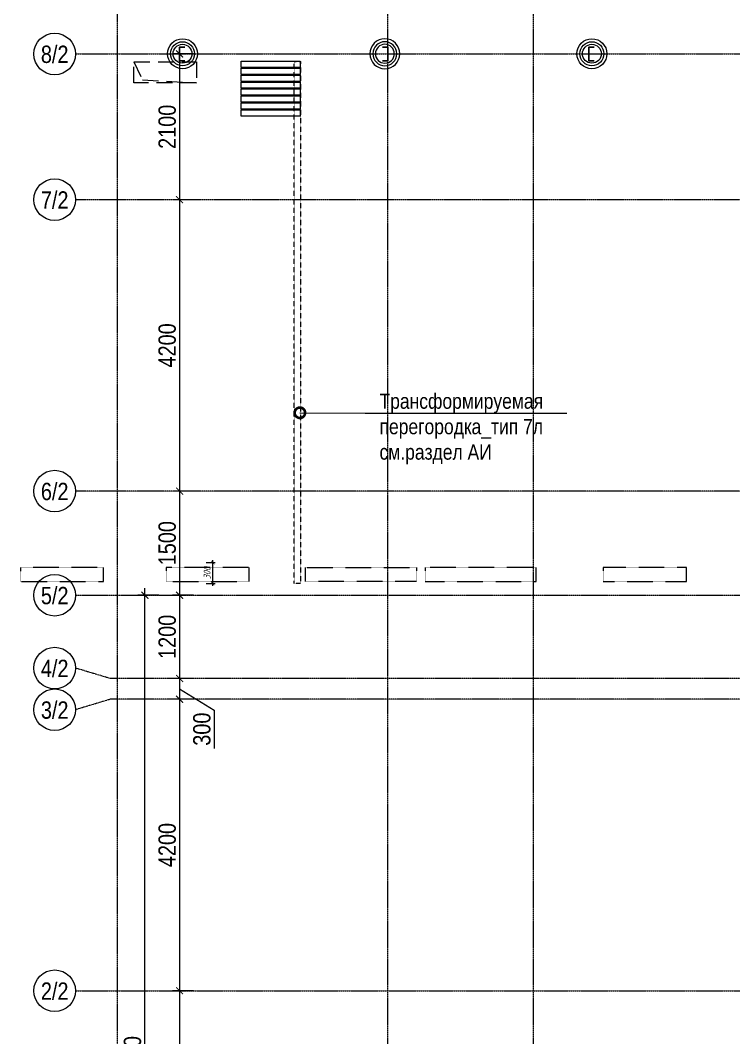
# Model space of a CAD drawing. Header units: millimetres. Extents: x -65509 to 912790, y 446 to 713294.
# Drawn here: x 149602 to 159882, y 302401 to 317061 of the extents above; entities that cross this region are included whole.
import ezdxf
from ezdxf import colors
from ezdxf.entities.mleader import LeaderData, LeaderLine
from ezdxf.enums import TextEntityAlignment as Align
from ezdxf.math import Vec2, Vec3

# ---------------------------------------------------------------- set-up
doc = ezdxf.new("R2010")
doc.units = ezdxf.units.MM
for name, pattern in [('ADSK_Невидимые', [5, 3, -2]), ('CENTER2', [28.575, 19.05, -3.175, 3.175, -3.175]), ('HIDDEN', [9.525, 6.35, -3.175]), ('HIDDEN2', [4.7625, 3.175, -1.5875])]:
    doc.linetypes.add(name, pattern=pattern)
doc.layers.get('Defpoints').update_dxf_attribs({"color": 250})
doc.layers.add('АР_Делит', color=250, linetype='Continuous', lineweight=0, plot=False)
doc.layers.add('АР_Отопительные приборы', color=1, linetype='HIDDEN2', lineweight=0, true_color=0xff0000)
for name, color, linetype, lineweight in [('КМ_Фахверки', 250, 'Continuous', 25), ('ОВ_Классы', 250, 'Continuous', 0), ('РД_Оси_100', 250, 'Continuous', 0), ('РД_Оси_размер', 250, 'Continuous', 0), ('ТХ_Оборудование', 250, 'Continuous', 9)]:
    doc.layers.add(name, color=color, linetype=linetype, lineweight=lineweight)
doc.styles.add('style1', font='ARIALN.TTF')
doc.styles.add('T_dim', font='romans.shx', dxfattribs={"width": 0.7, "oblique": 15})
doc.styles.add('ккк', font='isocpeur.ttf', dxfattribs={"width": 0.85, "oblique": 15})
doc.dimstyles.new('1-50', dxfattribs={"dimscale": 50, "dimtxt": 2, "dimasz": 1, "dimexe": 0.7, "dimexo": 0.6, "dimtad": 1, "dimdec": 0, "dimlfac": -1, "dimtxsty": 'T_dim', "dimblk1": 'ARCHTICK', "dimblk2": 'ARCHTICK', "dimsah": 1, "dimcen": 0, "dimdle": 0.7, "dimclrd": 256, "dimclre": 256, "dimadec": 0, "dimazin": 0, "dimtfac": 1, "dimtdec": 0, "dimtmove": 1, "dimatfit": 3, "dimfxl": 25, "dimlwd": -1, "dimlwe": -1, "dimarcsym": 2})
doc.dimstyles.new('Dim100_ареал', dxfattribs={"dimscale": 100, "dimtxt": 2.5, "dimasz": 1, "dimexe": 1, "dimexo": 1, "dimgap": 0.5, "dimtad": 1, "dimzin": 12, "dimdsep": 46, "dimtxsty": 'style1', "dimblk": 'ARCHTICK', "dimcen": 1, "dimdle": 1, "dimclrd": 256, "dimclre": 256, "dimaunit": 1, "dimadec": 0, "dimazin": 3, "dimtfac": 1, "dimtmove": 1, "dimatfit": 3, "dimldrblk": 'OPEN30', "dimfxl": 4, "dimfxlon": 1, "dimtolj": 1, "dimtzin": 0, "dimlwd": 9, "dimlwe": 9, "dimarcsym": 0})

# ---------------------------------------------------------------- blocks, each defined once
blk = doc.blocks.new('A-iden')
at = {"linetype": 'Continuous', "lineweight": 5}
blk.add_circle((0, -4), 3, dxfattribs=at)
at = {"color": 0, "linetype": 'Continuous', "lineweight": 20, "style": 'ккк', "width": 0.85}
blk.add_attdef('ID', text='', height=8, dxfattribs=at).set_placement((0.31, -3.85), align=Align.MIDDLE_CENTER)
blk = doc.blocks.new('_ArchTick')
at = {"color": 0, "linetype": 'ByBlock', "const_width": 0.15}
blk.add_lwpolyline([(-0.5, -0.5), (0.5, 0.5)], dxfattribs=at)
blk = doc.blocks.new('*D217')
at = {"layer": 'Defpoints', "color": 0, "transparency": 16777216}
for p in [(34000, 13500), (37500, 13500), (37500, 0)]:
    blk.add_point(p, dxfattribs=at)
at = {"layer": 'РД_Оси_размер', "color": 0, "lineweight": 5, "transparency": 16777216}
for p, q in [((34200, 13500), (33900, 13500)), ((34000, -100), (34000, 13600)), ((34200, 0), (33900, 0))]:
    blk.add_line(p, q, dxfattribs=at)
at = {"layer": 'РД_Оси_размер', "color": 0, "lineweight": 5, "transparency": 16777216, "xscale": 100, "yscale": 100, "zscale": 100}
for p, rotation in [((34000, 13500), 90), ((34000, 0), 270)]:
    blk.add_blockref('_ArchTick', p, dxfattribs=dict(at, rotation=rotation))
at = {"layer": 'РД_Оси_размер', "color": 0, "transparency": 16777216, "insert": (33822, 6750), "char_height": 250, "attachment_point": 5, "rotation": 90, "style": 'style1'}
blk.add_mtext('\\A1;13500', dxfattribs=at)
blk = doc.blocks.new('_Open30')
at = {"color": 0, "linetype": 'ByBlock', "lineweight": -2}
for p, q in [((-1, 0.27), (0, 0)), ((0, 0), (-1, -0.27)), ((0, 0), (-1, 0))]:
    blk.add_line(p, q, dxfattribs=at)
blk = doc.blocks.new('*D230')
at = {"layer": 'Defpoints', "color": 0, "transparency": 16777216}
for p in [(36000, 21300), (34500, 19200), (36000, 19200)]:
    blk.add_point(p, dxfattribs=at)
at = {"layer": 'РД_Оси_размер', "color": 0, "lineweight": 5, "transparency": 16777216}
for p, q in [((34700, 21300), (34400, 21300)), ((34500, 21400), (34500, 19100)), ((34700, 19200), (34400, 19200))]:
    blk.add_line(p, q, dxfattribs=at)
at = {"layer": 'РД_Оси_размер', "color": 0, "lineweight": 5, "transparency": 16777216, "xscale": 100, "yscale": 100, "zscale": 100}
for p, rotation in [((34500, 21300), 90), ((34500, 19200), 270)]:
    blk.add_blockref('_ArchTick', p, dxfattribs=dict(at, rotation=rotation))
at = {"layer": 'РД_Оси_размер', "color": 0, "transparency": 16777216, "insert": (34322, 20250), "char_height": 250, "attachment_point": 5, "rotation": 90, "style": 'style1'}
blk.add_mtext('\\A1;2100', dxfattribs=at)
blk = doc.blocks.new('*D218')
at = {"layer": 'Defpoints', "color": 0, "transparency": 16777216}
for p in [(36000, 19200), (34500, 15000), (36000, 15000)]:
    blk.add_point(p, dxfattribs=at)
at = {"layer": 'РД_Оси_размер', "color": 0, "lineweight": 5, "transparency": 16777216}
for p, q in [((34500, 19300), (34500, 14900)), ((34700, 19200), (34400, 19200)), ((34700, 15000), (34400, 15000))]:
    blk.add_line(p, q, dxfattribs=at)
at = {"layer": 'РД_Оси_размер', "color": 0, "lineweight": 5, "transparency": 16777216, "xscale": 100, "yscale": 100, "zscale": 100}
for p, rotation in [((34500, 19200), 90), ((34500, 15000), 270)]:
    blk.add_blockref('_ArchTick', p, dxfattribs=dict(at, rotation=rotation))
at = {"layer": 'РД_Оси_размер', "color": 0, "transparency": 16777216, "insert": (34322, 17100), "char_height": 250, "attachment_point": 5, "rotation": 90, "style": 'style1'}
blk.add_mtext('\\A1;4200', dxfattribs=at)
blk = doc.blocks.new('*D231')
at = {"layer": 'Defpoints', "color": 0, "transparency": 16777216}
for p in [(36000, 15000), (34500, 13500), (36000, 13500)]:
    blk.add_point(p, dxfattribs=at)
at = {"layer": 'РД_Оси_размер', "color": 0, "lineweight": 5, "transparency": 16777216}
for p, q in [((34500, 15100), (34500, 13400)), ((34700, 15000), (34400, 15000)), ((34700, 13500), (34400, 13500))]:
    blk.add_line(p, q, dxfattribs=at)
at = {"layer": 'РД_Оси_размер', "color": 0, "lineweight": 5, "transparency": 16777216, "xscale": 100, "yscale": 100, "zscale": 100}
for p, rotation in [((34500, 15000), 90), ((34500, 13500), 270)]:
    blk.add_blockref('_ArchTick', p, dxfattribs=dict(at, rotation=rotation))
at = {"layer": 'РД_Оси_размер', "color": 0, "transparency": 16777216, "insert": (34322, 14250), "char_height": 250, "attachment_point": 5, "rotation": 90, "style": 'style1'}
blk.add_mtext('\\A1;1500', dxfattribs=at)
blk = doc.blocks.new('*D232')
at = {"layer": 'Defpoints', "color": 0, "transparency": 16777216}
for p in [(36000, 13500), (34500, 12300), (36000, 12300)]:
    blk.add_point(p, dxfattribs=at)
at = {"layer": 'РД_Оси_размер', "color": 0, "lineweight": 5, "transparency": 16777216}
for p, q in [((34700, 13500), (34400, 13500)), ((34500, 13600), (34500, 12200)), ((34700, 12300), (34400, 12300))]:
    blk.add_line(p, q, dxfattribs=at)
at = {"layer": 'РД_Оси_размер', "color": 0, "lineweight": 5, "transparency": 16777216, "xscale": 100, "yscale": 100, "zscale": 100}
for p, rotation in [((34500, 13500), 90), ((34500, 12300), 270)]:
    blk.add_blockref('_ArchTick', p, dxfattribs=dict(at, rotation=rotation))
at = {"layer": 'РД_Оси_размер', "color": 0, "transparency": 16777216, "insert": (34322, 12900), "char_height": 250, "attachment_point": 5, "rotation": 90, "style": 'style1'}
blk.add_mtext('\\A1;1200', dxfattribs=at)
blk = doc.blocks.new('*D233')
at = {"layer": 'Defpoints', "color": 0, "transparency": 16777216}
for p in [(36000, 12300), (34500, 12000), (36000, 12000)]:
    blk.add_point(p, dxfattribs=at)
at = {"layer": 'РД_Оси_размер', "color": 0, "lineweight": 5, "transparency": 16777216}
for p, q in [((34500, 12400), (34500, 11900)), ((34700, 12300), (34400, 12300)), ((34500, 12150), (35000, 11846)), ((34700, 12000), (34400, 12000)), ((35000, 11846), (35000, 11293))]:
    blk.add_line(p, q, dxfattribs=at)
at = {"layer": 'РД_Оси_размер', "color": 0, "lineweight": 5, "transparency": 16777216, "xscale": 100, "yscale": 100, "zscale": 100}
for p, rotation in [((34500, 12300), 90), ((34500, 12000), 270)]:
    blk.add_blockref('_ArchTick', p, dxfattribs=dict(at, rotation=rotation))
at = {"layer": 'РД_Оси_размер', "color": 0, "transparency": 16777216, "insert": (34822, 11570), "char_height": 250, "attachment_point": 5, "rotation": 90, "style": 'style1'}
blk.add_mtext('\\A1;300', dxfattribs=at)
blk = doc.blocks.new('*D234')
at = {"layer": 'Defpoints', "color": 0, "transparency": 16777216}
for p in [(36000, 12000), (34500, 7800), (36000, 7800)]:
    blk.add_point(p, dxfattribs=at)
at = {"layer": 'РД_Оси_размер', "color": 0, "lineweight": 5, "transparency": 16777216}
for p, q in [((34500, 12100), (34500, 7700)), ((34700, 12000), (34400, 12000)), ((34700, 7800), (34400, 7800))]:
    blk.add_line(p, q, dxfattribs=at)
at = {"layer": 'РД_Оси_размер', "color": 0, "lineweight": 5, "transparency": 16777216, "xscale": 100, "yscale": 100, "zscale": 100}
for p, rotation in [((34500, 12000), 90), ((34500, 7800), 270)]:
    blk.add_blockref('_ArchTick', p, dxfattribs=dict(at, rotation=rotation))
at = {"layer": 'РД_Оси_размер', "color": 0, "transparency": 16777216, "insert": (34322, 9900), "char_height": 250, "attachment_point": 5, "rotation": 90, "style": 'style1'}
blk.add_mtext('\\A1;4200', dxfattribs=at)
blk = doc.blocks.new('*D235')
at = {"layer": 'Defpoints', "color": 0, "transparency": 16777216}
for p in [(36000, 7800), (34500, 0), (36000, 0)]:
    blk.add_point(p, dxfattribs=at)
at = {"layer": 'РД_Оси_размер', "color": 0, "lineweight": 5, "transparency": 16777216}
for p, q in [((34700, 7800), (34400, 7800)), ((34500, 7900), (34500, -100)), ((34700, 0), (34400, 0))]:
    blk.add_line(p, q, dxfattribs=at)
at = {"layer": 'РД_Оси_размер', "color": 0, "lineweight": 5, "transparency": 16777216, "xscale": 100, "yscale": 100, "zscale": 100}
for p, rotation in [((34500, 7800), 90), ((34500, 0), 270)]:
    blk.add_blockref('_ArchTick', p, dxfattribs=dict(at, rotation=rotation))
at = {"layer": 'РД_Оси_размер', "color": 0, "transparency": 16777216, "insert": (34322, 3900), "char_height": 250, "attachment_point": 5, "rotation": 90, "style": 'style1'}
blk.add_mtext('\\A1;7800', dxfattribs=at)
blk = doc.blocks.new('otv пунктир')
at = {"linetype": 'HIDDEN', "ltscale": 0.07}
blk.add_lwpolyline([(0, 0), (0, 1), (1, 1), (1, 0)], close=True, dxfattribs=at)
blk.add_lwpolyline([(0, 1), (0.135, 0.137), (1, 0)], dxfattribs=at)
blk = doc.blocks.new('Ф_пеноблок 200')
at = {"layer": 'АР_Делит', "color": 1}
for radius in [216, 173, 136]:
    blk.add_circle((103, -42), radius, dxfattribs=at)
at = {"layer": 'КМ_Фахверки'}
blk.add_lwpolyline([(0, -75), (0, 0), (200, 0), (200, -75)], dxfattribs=at)
blk = doc.blocks.new('*D558')
at = {"layer": 'Defpoints', "color": 0, "lineweight": 25, "transparency": 16777216}
for p in [(152252, 309247), (152374, 309247), (152252, 308947)]:
    blk.add_point(p, dxfattribs=at)
at = {"layer": 'АР_Делит', "color": 0, "transparency": 16777216}
for p, q in [((152282, 309247), (152409, 309247)), ((152374, 308912), (152374, 309282)), ((152282, 308947), (152409, 308947))]:
    blk.add_line(p, q, dxfattribs=at)
at = {"layer": 'АР_Делит', "color": 0, "transparency": 16777216, "xscale": 50, "yscale": 50, "zscale": 50}
for p, rotation in [((152374, 309247), 90), ((152374, 308947), 270)]:
    blk.add_blockref('_ArchTick', p, dxfattribs=dict(at, rotation=rotation))
at = {"layer": 'АР_Делит', "color": 0, "transparency": 16777216, "insert": (152293, 309097), "char_height": 100, "attachment_point": 5, "rotation": 90, "style": 'T_dim'}
blk.add_mtext('300', dxfattribs=at)
blk = doc.blocks.new('_DotSmall')
at = {"color": 0, "linetype": 'ByBlock', "const_width": 0.5}
blk.add_lwpolyline([(-0.0625, 0, 1), (0.0625, 0, 1)], format="xyb", close=True, dxfattribs=at)
blk = doc.blocks.new('Bottom_R_1200')
at = {"layer": 'АР_Отопительные приборы'}
blk.add_lwpolyline([(-600, -100), (600, -100), (600, 100), (-600, 100)], close=True, dxfattribs=at)
blk = doc.blocks.new('Bottom_R_1600')
at = {"layer": 'АР_Отопительные приборы'}
blk.add_lwpolyline([(-800, -100), (800, -100), (800, 100), (-800, 100)], close=True, dxfattribs=at)
blk = doc.blocks.new('Bottom_L_1600')
at = {"layer": 'АР_Отопительные приборы'}
blk.add_lwpolyline([(800, -100), (-800, -100), (-800, 100), (800, 100)], close=True, dxfattribs=at)
blk = doc.blocks.new('СОШ_2200_АР_ОСИ_М100_28.05.24')
at = {"layer": 'РД_Оси_100', "linetype": 'CENTER2'}
for p, q in [((37500, -6155), (37500, 139938.679)), ((71363.995, 19200), (33000, 19200)), ((71363.995, 15000), (33000, 15000)), ((33000, 13500), (85055, 13500)), ((33000, 7800), (85055, 7800))]:
    blk.add_line(p, q, dxfattribs=at)
at = {"layer": 'РД_Оси_100', "color": 1, "linetype": 'CENTER2'}
blk.add_line((39600, -6155), (39600, 139938.679), dxfattribs=at)
blk.add_lwpolyline([(33600, 139938.679), (33600, -6155)], dxfattribs=at)
at = {"layer": 'РД_Оси_100', "linetype": 'CENTER2'}
for points in [[(33000, 21300), (71363.995, 21300)], [(85055, 12300), (33500, 12300), (33000, 12450)], [(85055, 12000), (33500, 12000), (33000, 11850)]]:
    blk.add_lwpolyline(points, dxfattribs=at)
at = {"layer": 'РД_Оси_100', "color": 0}
ref = blk.add_blockref('A-iden', (32700, 21700), dxfattribs=dict(at, xscale=100, yscale=100, zscale=100))
ref.add_attrib('ID', '8/2', dxfattribs={"layer": '0', "linetype": 'Continuous', "height": 250, "style": 'style1'}).set_placement((32700, 21300), align=Align.MIDDLE)
ref = blk.add_blockref('A-iden', (32700, 19600), dxfattribs=dict(at, xscale=100, yscale=100, zscale=100))
ref.add_attrib('ID', '7/2', dxfattribs={"layer": '0', "linetype": 'Continuous', "height": 250, "style": 'style1'}).set_placement((32700, 19200), align=Align.MIDDLE)
ref = blk.add_blockref('A-iden', (32700, 15400), dxfattribs=dict(at, xscale=100, yscale=100, zscale=100))
ref.add_attrib('ID', '6/2', dxfattribs={"layer": '0', "linetype": 'Continuous', "height": 250, "style": 'style1'}).set_placement((32700, 15000), align=Align.MIDDLE)
ref = blk.add_blockref('A-iden', (32700, 13900), dxfattribs=dict(at, xscale=100, yscale=100, zscale=100))
ref.add_attrib('ID', '5/2', dxfattribs={"layer": '0', "linetype": 'Continuous', "height": 250, "style": 'style1'}).set_placement((32700, 13500), align=Align.MIDDLE)
ref = blk.add_blockref('A-iden', (32700, 12850), dxfattribs=dict(at, xscale=100, yscale=100, zscale=100))
ref.add_attrib('ID', '4/2', dxfattribs={"layer": '0', "linetype": 'Continuous', "height": 250, "style": 'style1'}).set_placement((32700, 12450), align=Align.MIDDLE)
ref = blk.add_blockref('A-iden', (32700, 12250), dxfattribs=dict(at, xscale=100, yscale=100, zscale=100))
ref.add_attrib('ID', '3/2', dxfattribs={"layer": '0', "linetype": 'Continuous', "height": 250, "style": 'style1'}).set_placement((32700, 11850), align=Align.MIDDLE)
ref = blk.add_blockref('A-iden', (32700, 8200), dxfattribs=dict(at, xscale=100, yscale=100, zscale=100))
ref.add_attrib('ID', '2/2', dxfattribs={"layer": '0', "linetype": 'Continuous', "height": 250, "style": 'style1'}).set_placement((32700, 7800), align=Align.MIDDLE)
at = {"layer": 'РД_Оси_размер'}
for base, p1, p2, picture, middle in [((34500, 19200), (36000, 21300), (36000, 19200), '*D230', (34322.357, 20250)), ((34500, 15000), (36000, 19200), (36000, 15000), '*D218', (34322.357, 17100)), ((34500, 13500), (36000, 15000), (36000, 13500), '*D231', (34322.357, 14250)), ((34000, 13500), (37500, 0), (37500.05, 13500), '*D217', (33822.357, 6750)), ((34500, 12300), (36000, 13500), (36000, 12300), '*D232', (34322.357, 12900)), ((34500, 7800), (36000, 12000), (36000, 7800), '*D234', (34322.357, 9900)), ((34500, 0), (36000, 7800), (36000, 0), '*D235', (34322.357, 3900))]:
    dim = blk.add_linear_dim(base=base, p1=p1, p2=p2, angle=90, dimstyle='Dim100_ареал', dxfattribs=at)
    dim.commit()
    dim.dimension.update_dxf_attribs({"geometry": picture, "text_midpoint": middle})
dim = blk.add_linear_dim(base=(34500, 12000), p1=(36000, 12300), p2=(36000, 12000), angle=90, dimstyle='Dim100_ареал', dxfattribs=at)
dim.commit()
dim.dimension.update_dxf_attribs({"geometry": '*D233', "text_midpoint": (35000, 11795.682), "dimtype": 128})

msp = doc.modelspace()

# ---------------------------------------------------------------- linework, layer by layer
at = {"layer": 'ТХ_Оборудование'}
for points in [[(153634.659, 316381.908), (152784.659, 316381.908), (152784.659, 316471.908), (153634.659, 316471.908)], [(153634.659, 316281.908), (152784.659, 316281.908), (152784.659, 316371.908), (153634.659, 316371.908)], [(153634.659, 316181.908), (152784.659, 316181.908), (152784.659, 316271.908), (153634.659, 316271.908)], [(153634.659, 316081.908), (152784.659, 316081.908), (152784.659, 316171.908), (153634.659, 316171.908)], [(153634.659, 315981.908), (152784.659, 315981.908), (152784.659, 316071.908), (153634.659, 316071.908)], [(153634.659, 315881.908), (152784.659, 315881.908), (152784.659, 315971.908), (153634.659, 315971.908)], [(153634.659, 315781.908), (152784.659, 315781.908), (152784.659, 315871.908), (153634.659, 315871.908)], [(153634.659, 315681.908), (152784.659, 315681.908), (152784.659, 315771.908), (153634.659, 315771.908)]]:
    msp.add_lwpolyline(points, close=True, dxfattribs=at)
at = {"layer": 'ТХ_Оборудование', "linetype": 'ADSK_Невидимые'}
msp.add_lwpolyline([(153549.659, 308946.733), (153549.659, 316466.908), (153639.659, 316466.908), (153639.659, 308946.733)], close=True, dxfattribs=at)

# ---------------------------------------------------------------- block references
at = {"layer": 'АР_Отопительные приборы'}
for name, p in [('Bottom_R_1200', (150202.159, 309076.733)), ('Bottom_R_1200', (152302.159, 309076.734)), ('Bottom_L_1600', (154509.545, 309076.734)), ('Bottom_R_1600', (156237.91, 309076.734)), ('Bottom_R_1200', (158602.159, 309076.734))]:
    msp.add_blockref(name, p, dxfattribs=at)
at = {"layer": 'КМ_Фахверки', "rotation": 90.00000000000001}
for p in [(151897.159, 316476.733), (157797.159, 316476.733)]:
    msp.add_blockref('Ф_пеноблок 200', p, dxfattribs=at)
at = {"layer": 'КМ_Фахверки', "xscale": -1, "rotation": 270}
msp.add_blockref('Ф_пеноблок 200', (154897.159, 316476.733), dxfattribs=at)
at = {"layer": 'ОВ_Классы', "xscale": 900, "yscale": 300}
msp.add_blockref('otv пунктир', (151239.659, 316161.733), dxfattribs=at)
at = {"layer": 'РД_Оси_100'}
msp.add_blockref('СОШ_2200_АР_ОСИ_М100_28.05.24', (117397.159, 295276.733), dxfattribs=at)

# ---------------------------------------------------------------- dimensions: what is measured, and where the dimension line sits
at = {"layer": 'АР_Делит', "color": 0}
dim = msp.add_linear_dim(base=(152374.159, 309246.733), p1=(152252.159, 308946.733), p2=(152252.159, 309246.733), angle=90, dimstyle='1-50', override={"dimclrd": 0, "dimclre": 0}, dxfattribs=at)
dim.commit()
dim.dimension.update_dxf_attribs({"geometry": '*D558', "text_midpoint": (152292.909, 309096.733)})

# ---------------------------------------------------------------- leaders
at = {"layer": 'ТХ_Оборудование'}
ml = msp.add_multileader_mtext('Standard', dxfattribs=at)
ml.set_content('\\pxsm1;Трансформируемая перегородка_тип 7л см.раздел АИ ', color=256, style='style1')
ml.set_leader_properties(color=256, linetype='ByLayer', lineweight=9)
ml.set_arrow_properties(name='DOTSMALL')
ml.build(insert=Vec2(0, 0))
ml.multileader.update_dxf_attribs({"text_left_attachment_type": 6, "text_right_attachment_type": 6, "text_bottom_attachment_type": 10, "dogleg_length": 25, "arrow_head_size": 300})
ctx = ml.context
ctx.base_point, ctx.char_height, ctx.arrow_head_size, ctx.landing_gap_size, ctx.plane_origin = Vec3(154728.074, 311402.609), 220, 300, 50, Vec3(145636.736, 314865.313)
ctx.left_attachment, ctx.right_attachment, ctx.top_attachment = 6, 6, 10
notes = []
notes.append((ctx, [(0, (1, 1, 0), (154570.064, 311402.609), (1, 0), 158.01, [(1, [(153630.963, 311406.248)], 0, [])])]))
ctx.mtext.insert, ctx.mtext.width, ctx.mtext.defined_height, ctx.mtext.line_spacing_factor, ctx.mtext.flow_direction = Vec3(154778.074, 311683.687), 2672.40951, 2067.07, 0.3, 5
for ctx, leaders in notes:
    for number, flags, end, landing, length, lines in leaders:
        leader = LeaderData()
        leader.index, (leader.has_last_leader_line, leader.has_dogleg_vector, leader.attachment_direction) = number, flags
        leader.last_leader_point, leader.dogleg_vector, leader.dogleg_length = Vec3(end), Vec3(landing), length
        for number, points, colour, breaks in lines:
            line = LeaderLine()
            line.index, line.vertices, line.color, line.breaks = number, Vec3.list(points), colors.encode_raw_color(colour), breaks
            leader.lines.append(line)
        ctx.leaders.append(leader)

doc.saveas('drawing.dxf')
